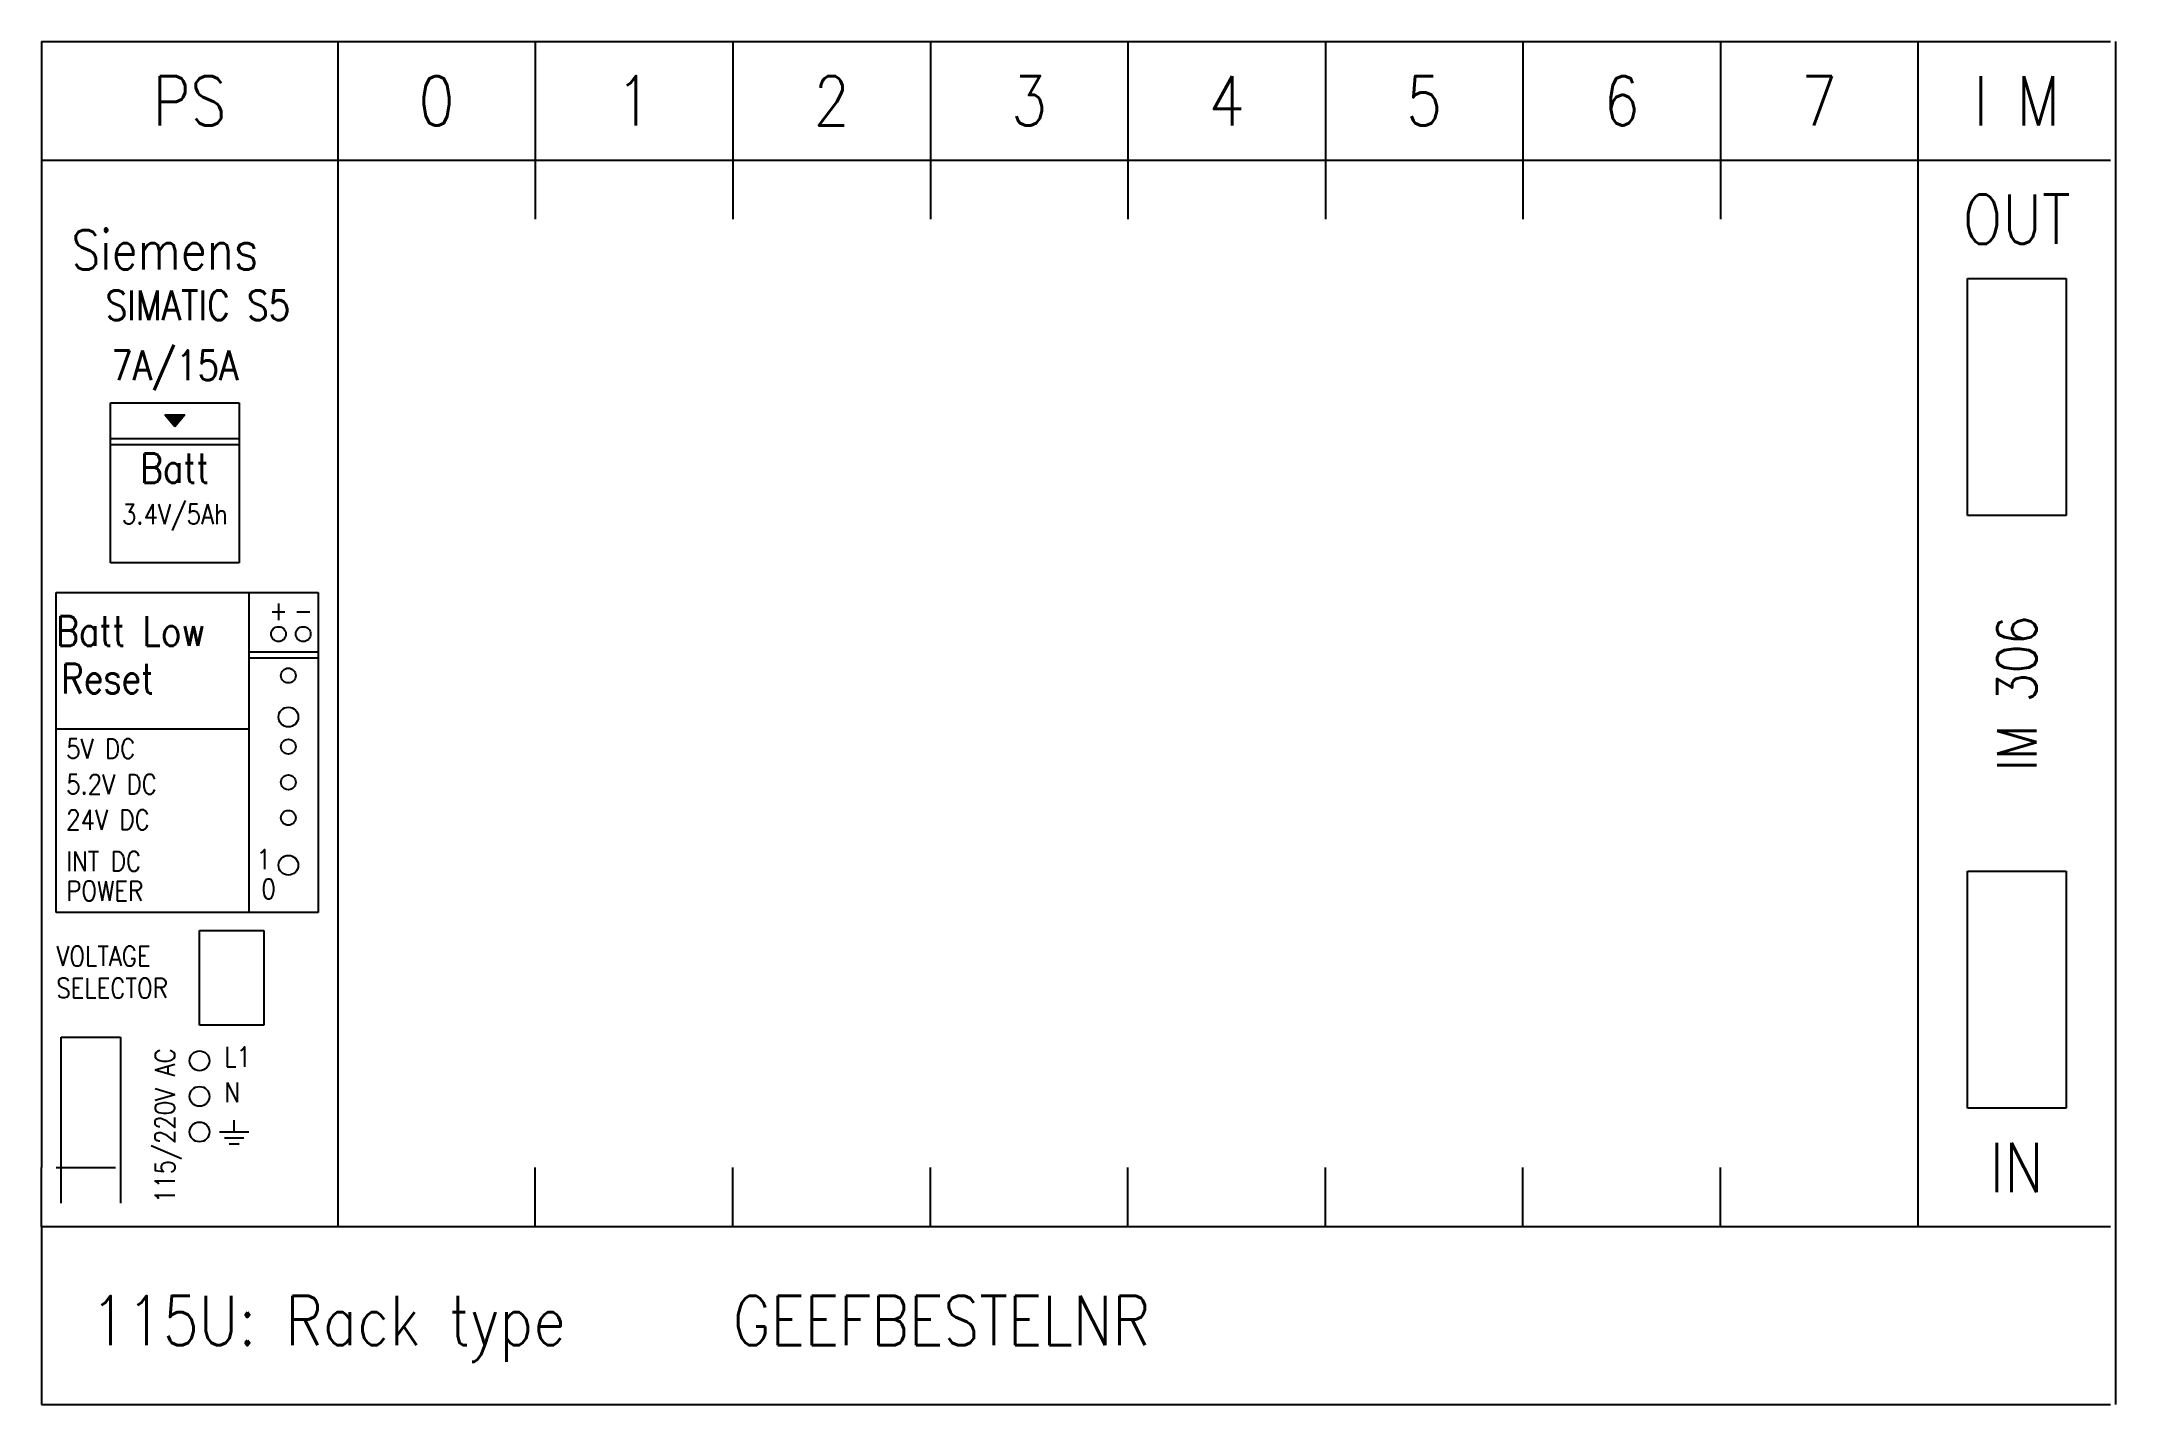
# Model space of a CAD drawing. Extents: x 80 to 299, y 78 to 198.
# Drawn here: x 80 to 185, y 129 to 198 of the extents above; entities outside this region: 1.
import ezdxf
from ezdxf.enums import TextEntityAlignment as Align

# ---------------------------------------------------------------- set-up
doc = ezdxf.new("R2010")
doc.units = 0
doc.header["$LTSCALE"] = 6
doc.layers.add('1', color=8, linetype='CONTINUOUS')
doc.layers.add('3', color=30, linetype='CONTINUOUS')
doc.styles.get("Standard").update_dxf_attribs({"font": 'simplex', "width": 0.85})

msp = doc.modelspace()

# ---------------------------------------------------------------- linework, layer by layer
at = {"layer": '1', "color": 0}
for p, q in [((80, 198), (184.75, 198)), ((80, 198), (80, 141)), ((95, 198), (95, 141)), ((105, 198), (105, 189)), ((115, 198), (115, 189)), ((125, 198), (125, 189)), ((135, 198), (135, 189)), ((145, 198), (145, 189)), ((155, 198), (155, 189)), ((165, 198), (165, 189)), ((175, 198), (175, 141)), ((185, 198), (185, 129)), ((80, 192), (184.75, 192)), ((177.5, 186), (182.5, 186)), ((177.5, 174), (177.5, 186)), ((182.5, 186), (182.5, 174)), ((83.5, 179.7), (90, 179.7)), ((83.5, 171.6), (83.5, 179.7)), ((90, 179.7), (90, 171.6)), ((86.75, 178.5), (86.25, 179.1)), ((86.25, 179.1), (87, 179.1)), ((87.25, 179.1), (86.75, 178.5)), ((87, 179.1), (87.25, 179.1)), ((83.5, 177.9), (90, 177.9)), ((83.5, 177.6), (90, 177.6)), ((182.5, 174), (177.5, 174)), ((90, 171.6), (83.5, 171.6)), ((80.75, 170.1), (94, 170.1)), ((80.75, 153.9), (80.75, 170.1)), ((90.5, 170.1), (90.5, 153.9)), ((94, 170.1), (94, 153.9)), ((90.5, 167.1), (94, 167.1)), ((90.5, 166.8), (94, 166.8)), ((80.75, 163.2), (90.5, 163.2)), ((177.5, 156), (182.5, 156)), ((177.5, 144), (177.5, 156)), ((182.5, 156), (182.5, 144)), ((94, 153.9), (80.75, 153.9)), ((88, 148.2), (88, 153)), ((88, 153), (91.25, 153)), ((91.25, 153), (91.25, 148.2)), ((91.25, 148.2), (88, 148.2)), ((81, 139.2), (81, 147.6)), ((81, 147.6), (84, 147.6)), ((84, 147.6), (84, 139.2)), ((182.5, 144), (177.5, 144)), ((89.01, 142.8), (90.5, 142.8)), ((89.75, 142.8), (89.75, 143.4)), ((89.26, 142.5), (90.25, 142.5)), ((89.5, 142.2), (90, 142.2)), ((80, 138), (80, 141)), ((80.75, 141), (83.75, 141)), ((95, 141), (95, 138)), ((105, 138), (105, 141)), ((115, 138), (115, 141)), ((125, 138), (125, 141)), ((135, 138), (135, 141)), ((145, 138), (145, 141)), ((155, 138), (155, 141)), ((165, 138), (165, 141)), ((175, 141), (175, 138)), ((80, 138), (80, 129)), ((184.75, 138), (80, 138)), ((80, 129), (184.75, 129))]:
    msp.add_line(p, q, dxfattribs=at)
for centre, radius in [((92, 168), 0.375), ((93.25, 168), 0.375), ((92.5, 165.9), 0.375), ((92.5, 163.8), 0.5), ((92.5, 162.3), 0.375), ((92.5, 160.5), 0.375), ((92.5, 158.7), 0.375), ((92.5, 156.3), 0.5), ((88, 146.4), 0.5), ((88, 144.6), 0.5), ((88, 142.8), 0.5)]:
    msp.add_circle(centre, radius, dxfattribs=at)
msp.add_point((299.17, 78), dxfattribs=at)
msp.add_solid([(86.75, 178.5), (86.25, 179.1), (87.25, 179.1)], dxfattribs=at)

# ---------------------------------------------------------------- texts
at = {"layer": '1', "color": 0, "width": 0.85}
for s, height, p in [('OUT', 2.5, (180, 189)), ('Siemens', 2, (86.25, 187.5)), ('7A/15A', 1.5, (86.75, 181.5)), ('Batt', 1.5, (86.75, 176.4)), ('3.4V/5Ah', 1, (86.75, 174)), ('+', 1, (92, 169.2)), ('-', 1, (93.25, 169.2)), ('1', 1, (91.25, 156.6)), ('0', 1, (91.5, 155.1)), ('IN', 2.5, (180, 141))]:
    msp.add_text(s, height=height, dxfattribs=at).set_placement(p, align=Align.MIDDLE)
for s, height, p in [('SIMATIC S5', 1.5, (83.25, 183.9)), ('Batt Low', 1.5, (80.75, 167.4)), ('Reset', 1.5, (81, 165)), ('5V DC', 1, (81.25, 161.7)), ('5.2V DC', 1, (81.25, 159.9)), ('24V DC', 1, (81.25, 158.1)), ('INT DC', 1, (81.25, 156)), ('POWER', 1, (81.25, 154.5)), ('VOLTAGE', 1, (80.75, 151.2)), ('SELECTOR', 1, (80.75, 149.58)), ('L1', 1, (89.25, 146.1)), ('N', 1, (89.25, 144.3)), ('115U: Rack type  ', 2.5, (82.5, 132))]:
    msp.add_text(s, height=height, dxfattribs=at).set_placement(p)
msp.add_text('IM 306', height=2, rotation=90, dxfattribs=at).set_placement((180, 165), align=Align.MIDDLE)
msp.add_text('115/220V AC', height=1, rotation=90, dxfattribs=at).set_placement((86.75, 139.2))
at = {"layer": '3', "color": 0, "width": 0.85}
for s, p in [('PS', (87.5, 195)), ('0', (100, 195)), ('1', (110, 195)), ('2', (120, 195)), ('3', (130, 195)), ('4', (140, 195)), ('5', (150, 195)), ('6', (160, 195)), ('7', (170, 195)), ('I M', (180, 195))]:
    msp.add_text(s, height=2.5, dxfattribs=at).set_placement(p, align=Align.MIDDLE)
msp.add_attdef('GEEFBESTELNR', (115, 132), '6ES5 701 2LA11', height=2.5, dxfattribs=at)

doc.saveas('drawing.dxf')
